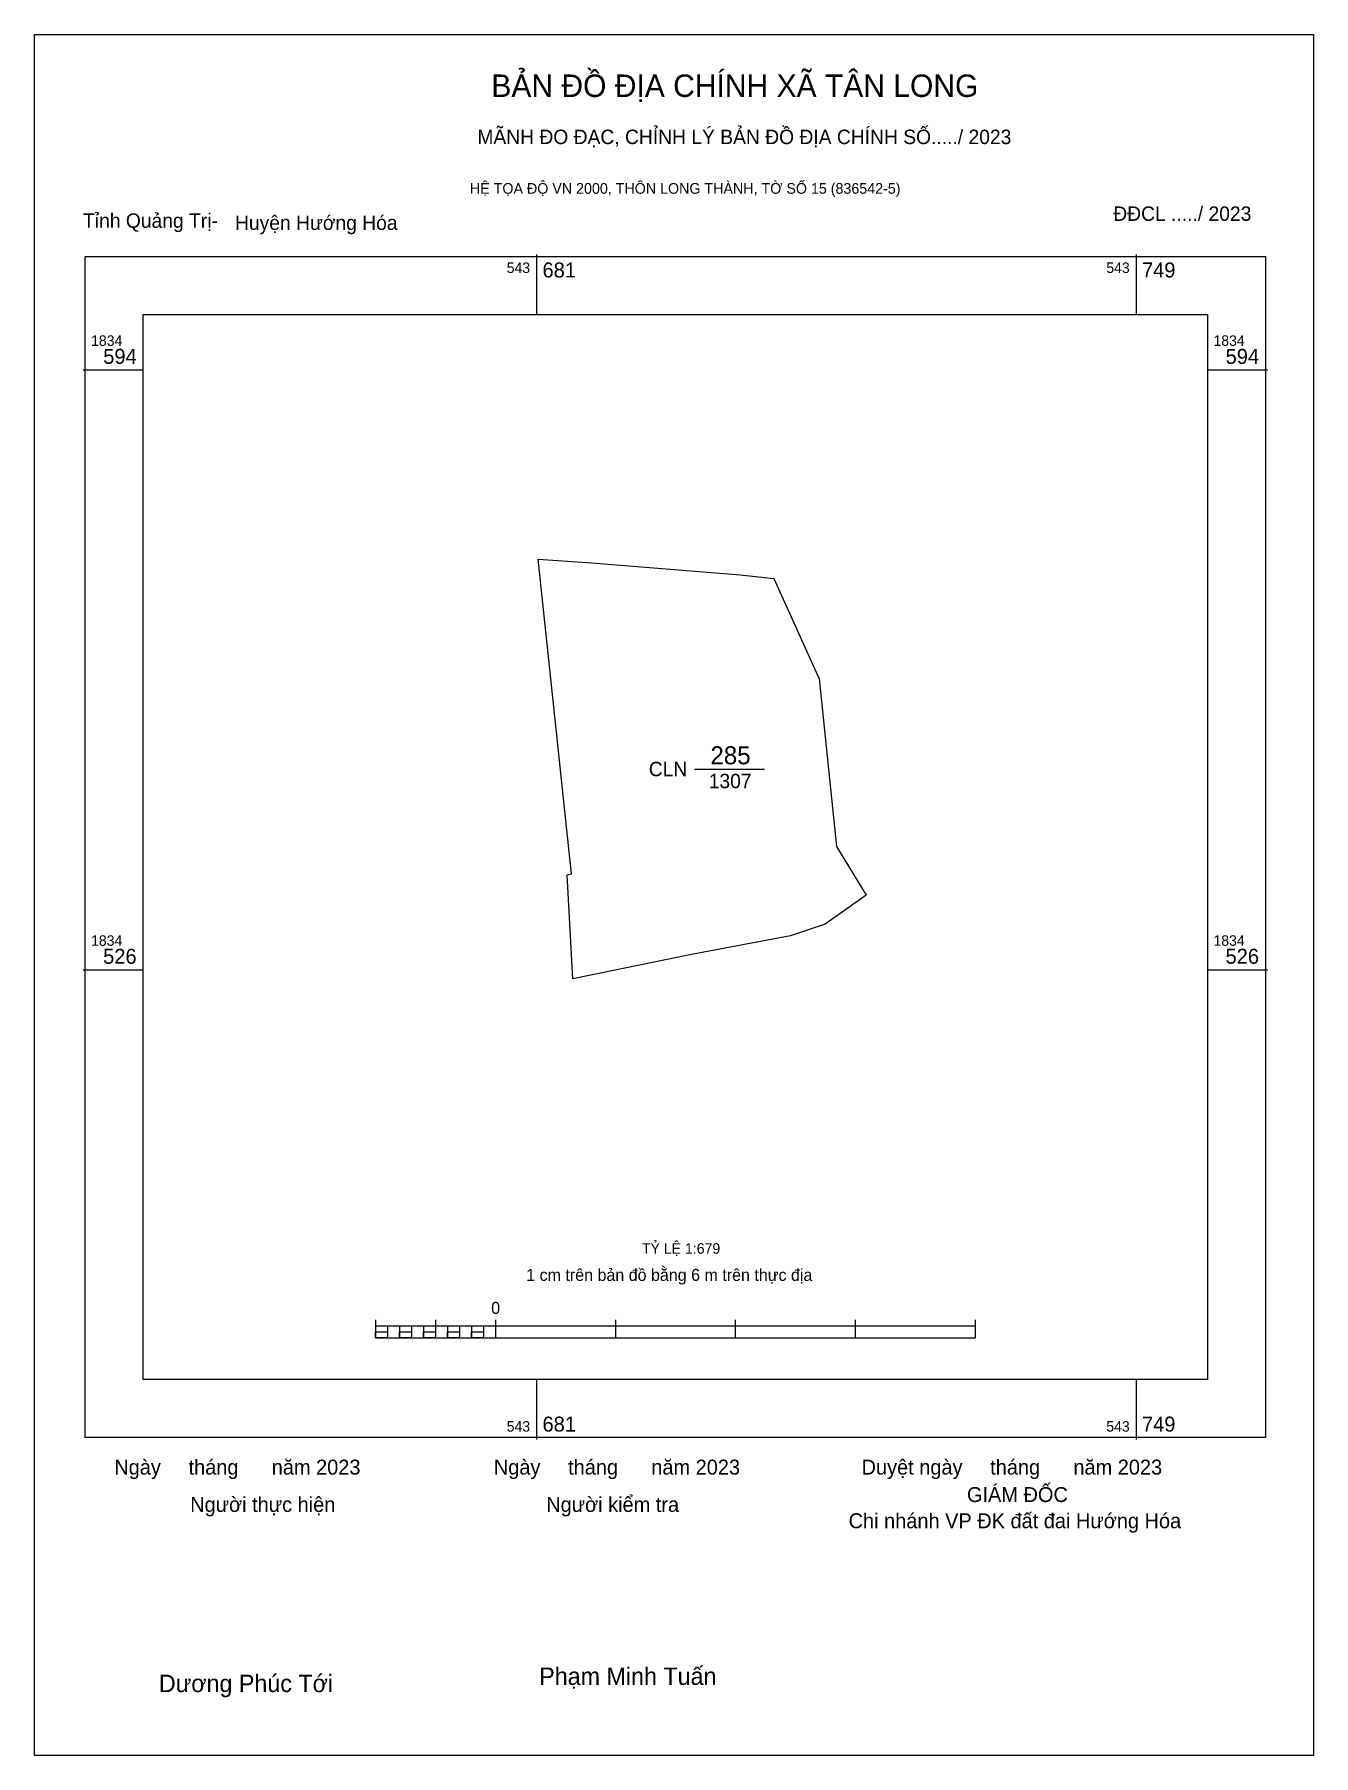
# Model space of a CAD drawing. Extents: x 543625 to 543770, y 1834437 to 1834633.
import ezdxf

# ---------------------------------------------------------------- set-up
doc = ezdxf.new("R2010")
doc.units = 0
for name, color, linetype in [('Level 10', 7, 'Continuous'), ('Level 13', 7, 'Continuous'), ('Level 15', 7, 'Continuous'), ('Level 6', 7, 'Continuous'), ('Level 62', 7, 'Continuous'), ('Level 63', 7, 'Continuous'), ('Level 9', 7, 'Continuous')]:
    doc.layers.add(name, color=color, linetype=linetype)

msp = doc.modelspace()

# ---------------------------------------------------------------- linework, layer by layer
at = {"layer": 'Level 10'}
msp.add_lwpolyline([(543681.96, 1834573.06), (543688.04, 1834572.63), (543704.86, 1834571.26), (543708.68, 1834570.86), (543713.82, 1834559.5), (543715.78, 1834540.5), (543719.15, 1834534.95), (543714.48, 1834531.67), (543710.55, 1834530.37), (543699.33, 1834528.24), (543685.89, 1834525.47), (543685.24, 1834537.27), (543685.73, 1834537.4)], close=True, dxfattribs=at)
msp.add_lwpolyline([(543681.96, 1834573.06), (543681.96, 1834573.06), (543688.04, 1834572.63), (543704.86, 1834571.26), (543708.68, 1834570.86)], dxfattribs=at)
at = {"layer": 'Level 15'}
msp.add_lwpolyline([(543624.82, 1834632.52), (543769.88, 1834632.52), (543769.88, 1834437.46), (543624.82, 1834437.46)], close=True, dxfattribs=at)
at = {"layer": 'Level 62'}
msp.add_lwpolyline([(543637.15, 1834600.76), (543757.84, 1834600.76), (543757.84, 1834480.08), (543637.15, 1834480.08)], close=True, dxfattribs=at)
at = {"layer": 'Level 63'}
for p, q in [((543681.76, 1834607.56), (543681.76, 1834600.76)), ((543749.74, 1834607.56), (543749.74, 1834600.76)), ((543630.36, 1834594.5), (543637.15, 1834594.5)), ((543757.84, 1834594.5), (543764.64, 1834594.5)), ((543630.36, 1834526.51), (543637.15, 1834526.51)), ((543757.84, 1834526.51), (543764.64, 1834526.51)), ((543663.5, 1834486.83), (543663.5, 1834484.79)), ((543663.5, 1834486.15), (543731.49, 1834486.15)), ((543664.86, 1834486.15), (543664.86, 1834484.79)), ((543666.22, 1834486.15), (543666.22, 1834484.79)), ((543667.58, 1834486.15), (543667.58, 1834484.79)), ((543668.94, 1834486.15), (543668.94, 1834484.79)), ((543670.3, 1834486.83), (543670.3, 1834484.79)), ((543670.3, 1834486.15), (543670.3, 1834484.79)), ((543671.66, 1834486.15), (543671.66, 1834484.79)), ((543673.02, 1834486.15), (543673.02, 1834484.79)), ((543674.38, 1834486.15), (543674.38, 1834484.79)), ((543675.74, 1834486.15), (543675.74, 1834484.79)), ((543677.1, 1834486.83), (543677.1, 1834484.79)), ((543677.1, 1834486.15), (543677.1, 1834484.79)), ((543690.7, 1834486.83), (543690.7, 1834484.79)), ((543704.29, 1834486.83), (543704.29, 1834484.79)), ((543717.89, 1834486.83), (543717.89, 1834484.79)), ((543731.49, 1834486.83), (543731.49, 1834484.79)), ((543663.5, 1834484.79), (543731.49, 1834484.79)), ((543681.76, 1834480.08), (543681.76, 1834473.28)), ((543749.74, 1834480.08), (543749.74, 1834473.28))]:
    msp.add_line(p, q, dxfattribs=at)
for points in [[(543630.57, 1834607.35), (543764.42, 1834607.35), (543764.42, 1834473.49), (543630.57, 1834473.49)], [(543663.5, 1834485.47), (543664.86, 1834485.47), (543664.86, 1834484.79), (543663.5, 1834484.79)], [(543663.5, 1834485.47), (543664.86, 1834485.47), (543664.86, 1834484.79), (543663.5, 1834484.79)], [(543666.22, 1834485.47), (543667.58, 1834485.47), (543667.58, 1834484.79), (543666.22, 1834484.79)], [(543668.94, 1834485.47), (543670.3, 1834485.47), (543670.3, 1834484.79), (543668.94, 1834484.79)], [(543671.66, 1834485.47), (543673.02, 1834485.47), (543673.02, 1834484.79), (543671.66, 1834484.79)], [(543674.38, 1834485.47), (543675.74, 1834485.47), (543675.74, 1834484.79), (543674.38, 1834484.79)]]:
    msp.add_lwpolyline(points, close=True, dxfattribs=at)
at = {"layer": 'Level 9'}
msp.add_line((543699.68, 1834549.26), (543707.6, 1834549.26), dxfattribs=at)

# ---------------------------------------------------------------- texts
at = {"layer": 'Level 13'}
for s, height, p in [('285', 2.04, (543701.48, 1834549.8)), ('CLN', 1.63, (543694.49, 1834548.45)), ('1307', 1.63, (543701.29, 1834547.09))]:
    msp.add_text(s, height=height, dxfattribs=at).set_placement(p)
at = {"layer": 'Level 6'}
msp.add_text('TỶ LỆ 1:679', height=1.1951, dxfattribs=at).set_placement((543693.71, 1834494.33))
at = {"layer": 'Level 63'}
for s, height, p in [('BẢN ĐỒ ĐỊA CHÍNH XÃ TÂN LONG', 2.5452, (543676.64, 1834625.43)), ('MÃNH ĐO ĐẠC, CHỈNH LÝ BẢN ĐỒ ĐỊA CHÍNH SỐ...../ 2023', 1.6331, (543675.05, 1834620.09)), ('HỆ TỌA ĐỘ VN 2000, THÔN LONG THÀNH, TỜ SỐ 15 (836542-5)', 1.209, (543674.21, 1834614.46)), ('543', 1.19, (543678.38, 1834605.48)), ('681', 1.7, (543682.44, 1834604.97)), ('543', 1.19, (543746.37, 1834605.48)), ('749', 1.7, (543750.42, 1834604.97)), ('1834', 1.19, (543631.25, 1834597.22)), ('1834', 1.19, (543758.52, 1834597.22)), ('594', 1.7, (543632.63, 1834595.18)), ('594', 1.7, (543759.9, 1834595.18)), ('1834', 1.19, (543631.25, 1834529.23)), ('526', 1.7, (543632.62, 1834527.19)), ('1834', 1.19, (543758.52, 1834529.23)), ('526', 1.7, (543759.89, 1834527.19)), ('1 cm trên bản đồ bằng 6 m trên thực địa', 1.3597, (543680.59, 1834491.25)), ('0', 1.36, (543676.62, 1834487.51)), ('543', 1.19, (543678.38, 1834474.17)), ('681', 1.7, (543682.44, 1834474.17)), ('543', 1.19, (543746.37, 1834474.17)), ('749', 1.7, (543750.42, 1834474.17)), ('Ngày     tháng      năm 2023', 1.6917, (543633.88, 1834469.3)), ('Ngày     tháng      năm 2023', 1.6917, (543676.92, 1834469.3)), ('Duyệt ngày     tháng      năm 2023', 1.6917, (543718.62, 1834469.3)), ('GIÁM ĐỐC', 1.692, (543730.57, 1834466.19)), ('Người thực hiện', 1.6917, (543642.49, 1834465.07)), ('Người kiểm tra', 1.6917, (543682.86, 1834465.07)), ('Chi nhánh VP ĐK đất đai Hướng Hóa', 1.6917, (543717.15, 1834463.22)), ('Phạm Minh Tuấn', 1.9732, (543682.07, 1834445.46)), ('Dương Phúc Tới', 1.9732, (543638.94, 1834444.65))]:
    msp.add_text(s, height=height, dxfattribs=at).set_placement(p)
at = {"layer": 'Level 9'}
for s, p in [('ĐĐCL ...../ 2023', (543747.16, 1834611.39)), ('Tỉnh Quảng Trị-', (543630.34, 1834610.6)), ('Huyện Hướng Hóa', (543647.57, 1834610.36))]:
    msp.add_text(s, height=1.6331, dxfattribs=at).set_placement(p)

doc.saveas('drawing.dxf')
